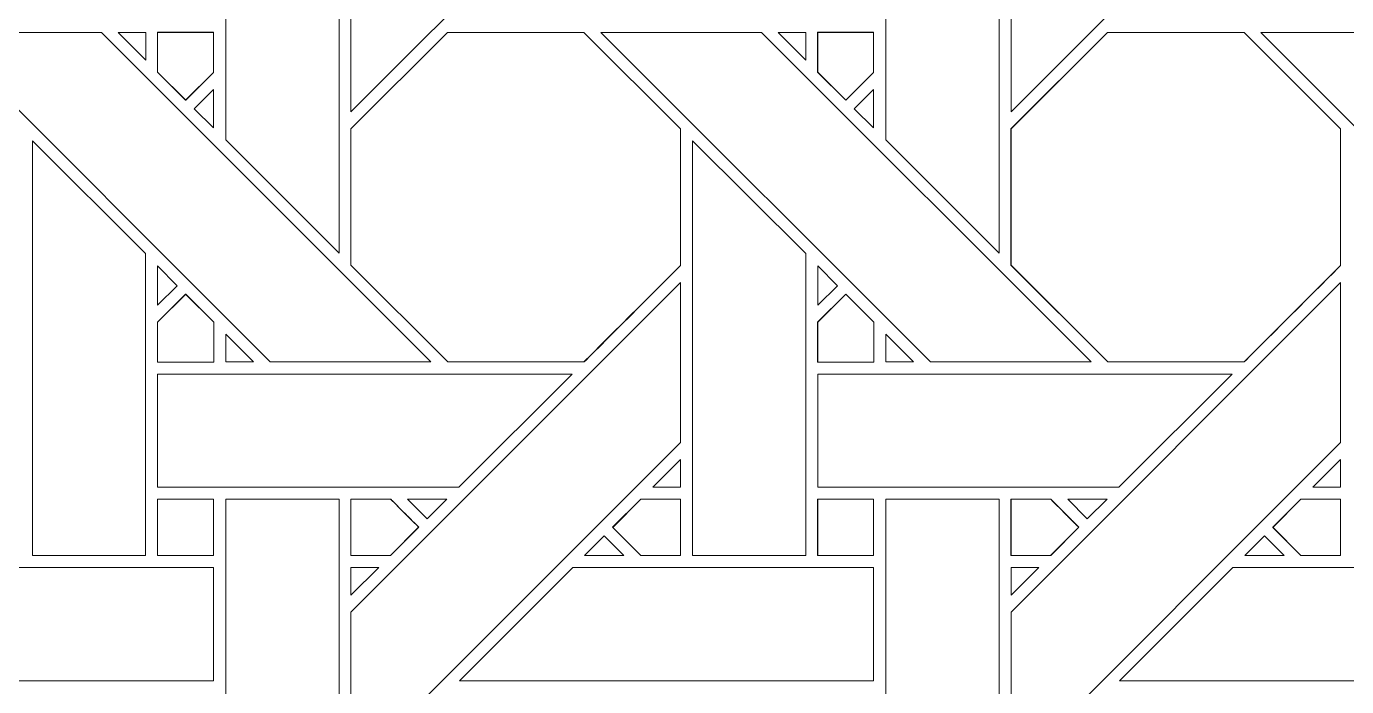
# Model space of a CAD drawing. Header units: inches. Extents: x 3.4 to 21.4, y 0.1 to 18.1.
# Drawn here: x 5.513 to 7.41, y 14.558 to 15.507 of the extents above; entities that cross this region are included whole.
import ezdxf

# ---------------------------------------------------------------- set-up
doc = ezdxf.new("R2010")
doc.units = ezdxf.units.IN
doc.header["$MEASUREMENT"] = 0
doc.layers.add('Design', color=7, linetype='Continuous', lineweight=0)

msp = doc.modelspace()

# ---------------------------------------------------------------- linework, layer by layer
at = {"layer": 'Design'}
for points, knots in [([(3.38285403781467, 18.09476386176223), (3.38285403781467, 18.09476386176223), (3.38285403781467, 0.0947638617621528), (3.38285403781467, 0.0947638617621528), (3.38285403781467, 0.0947638617621528), (21.38285319010416, 0.0947638617621528), (21.38285319010416, 0.0947638617621528), (21.38285319010416, 0.0947638617621528), (21.38285319010416, 18.09476386176223), (21.38285319010416, 18.09476386176223), (21.38285319010416, 18.09476386176223), (3.38285403781467, 18.09476386176223), (3.38285403781467, 18.09476386176223)], [0, 0, 0, 0, 1, 1, 1, 2, 2, 2, 3, 3, 3, 4, 4, 4, 4]), ([(4.240178465013311, 17.23743939418778), (4.240178465013311, 17.23743939418778), (4.240178465013311, 0.9520883293365487), (4.240178465013311, 0.9520883293365487), (4.240178465013311, 0.9520883293365487), (20.52552876290555, 0.9520883293365487), (20.52552876290555, 0.9520883293365487), (20.52552876290555, 0.9520883293365487), (20.52552876290555, 17.23743939418778), (20.52552876290555, 17.23743939418778), (20.52552876290555, 17.23743939418778), (4.240178465013311, 17.23743939418778), (4.240178465013311, 17.23743939418778)], [0, 0, 0, 0, 1, 1, 1, 2, 2, 2, 3, 3, 3, 4, 4, 4, 4]), ([(6.45297071668838, 15.85773044162334), (6.45297071668838, 15.85773044162334), (5.979307386610255, 15.38408067491319), (5.979307386610255, 15.38408067491319), (5.979307386610255, 15.38408067491319), (5.979307386610255, 15.61418490939666), (5.979307386610255, 15.61418490939666), (5.979307386610255, 15.61418490939666), (6.45297071668838, 16.08777872721361), (6.45297071668838, 16.08777872721361), (6.45297071668838, 16.08777872721361), (6.45297071668838, 15.85773044162334), (6.45297071668838, 15.85773044162334)], [0, 0, 0, 0, 1, 1, 1, 2, 2, 2, 3, 3, 3, 4, 4, 4, 4]), ([(7.40169949001736, 15.85773722330737), (7.40169949001736, 15.85773722330737), (6.928029378255208, 15.38408067491319), (6.928029378255208, 15.38408067491319), (6.928029378255208, 15.38408067491319), (6.928029378255208, 15.61418490939666), (6.928029378255208, 15.61418490939666), (6.928029378255208, 15.61418490939666), (7.40169949001736, 16.08777872721361), (7.40169949001736, 16.08777872721361), (7.40169949001736, 16.08777872721361), (7.40169949001736, 15.85773722330737), (7.40169949001736, 15.85773722330737)], [0, 0, 0, 0, 1, 1, 1, 2, 2, 2, 3, 3, 3, 4, 4, 4, 4]), ([(5.799244350857204, 15.34408569335945), (5.799244350857204, 15.34408569335945), (5.799244350857204, 15.77628580729166), (5.799244350857204, 15.77628580729166), (5.799244350857204, 15.77628580729166), (5.962154812282985, 15.77628580729166), (5.962154812282985, 15.77628580729166), (5.962154812282985, 15.77628580729166), (5.962154812282985, 15.18117607964417), (5.962154812282985, 15.18117607964417), (5.962154812282985, 15.18117607964417), (5.799244350857204, 15.34408569335945), (5.799244350857204, 15.34408569335945)], [0, 0, 0, 0, 1, 1, 1, 2, 2, 2, 3, 3, 3, 4, 4, 4, 4]), ([(6.747973124186197, 15.34408569335945), (6.747973124186197, 15.34408569335945), (6.747973124186197, 15.77628580729166), (6.747973124186197, 15.77628580729166), (6.747973124186197, 15.77628580729166), (6.910884433322482, 15.77628580729166), (6.910884433322482, 15.77628580729166), (6.910884433322482, 15.77628580729166), (6.910884433322482, 15.18117607964417), (6.910884433322482, 15.18117607964417), (6.910884433322482, 15.18117607964417), (6.747973124186197, 15.34408569335945), (6.747973124186197, 15.34408569335945)], [0, 0, 0, 0, 1, 1, 1, 2, 2, 2, 3, 3, 3, 4, 4, 4, 4]), ([(6.094314575195324, 15.02477857801653), (6.094314575195324, 15.02477857801653), (5.863278706868489, 15.02477857801653), (5.863278706868489, 15.02477857801653), (5.863278706868489, 15.02477857801653), (5.389723883734808, 15.49842834472652), (5.389723883734808, 15.49842834472652), (5.389723883734808, 15.49842834472652), (5.620671590169282, 15.49842834472652), (5.620671590169282, 15.49842834472652), (5.620671590169282, 15.49842834472652), (6.094314575195324, 15.02477857801653), (6.094314575195324, 15.02477857801653)], [0, 0, 0, 0, 1, 1, 1, 2, 2, 2, 3, 3, 3, 4, 4, 4, 4]), ([(5.644786410861544, 15.49841478135847), (5.644786410861544, 15.49841478135847), (5.684229532877616, 15.49841478135847), (5.684229532877616, 15.49841478135847), (5.684229532877616, 15.49841478135847), (5.684229532877616, 15.45859103732639), (5.684229532877616, 15.45859103732639), (5.684229532877616, 15.45859103732639), (5.644786410861544, 15.49841478135847), (5.644786410861544, 15.49841478135847)], [0, 0, 0, 0, 1, 1, 1, 2, 2, 2, 3, 3, 3, 3]), ([(5.781566196017794, 15.49853515625), (5.781566196017794, 15.49853515625), (5.781566196017794, 15.44093831380208), (5.781566196017794, 15.44093831380208), (5.781566196017794, 15.44093831380208), (5.741633097330741, 15.40099080403653), (5.741633097330741, 15.40099080403653), (5.741633097330741, 15.40099080403653), (5.70130581325956, 15.44132656521263), (5.70130581325956, 15.44132656521263), (5.70130581325956, 15.44132656521263), (5.70130581325956, 15.49853515625), (5.70130581325956, 15.49853515625), (5.70130581325956, 15.49853515625), (5.781566196017794, 15.49853515625), (5.781566196017794, 15.49853515625)], [0, 0, 0, 0, 1, 1, 1, 2, 2, 2, 3, 3, 3, 4, 4, 4, 5, 5, 5, 5]), ([(5.741771274142794, 15.40087890625), (5.741771274142794, 15.40087890625), (5.701436360677083, 15.44121975368931), (5.701436360677083, 15.44121975368931), (5.701436360677083, 15.44121975368931), (5.701436360677083, 15.49842834472652), (5.701436360677083, 15.49842834472652), (5.701436360677083, 15.49842834472652), (5.781697591145833, 15.49842834472652), (5.781697591145833, 15.49842834472652), (5.781697591145833, 15.49842834472652), (5.781697591145833, 15.4408264160157), (5.781697591145833, 15.4408264160157), (5.781697591145833, 15.4408264160157), (5.741771274142794, 15.40087890625), (5.741771274142794, 15.40087890625)], [0, 0, 0, 0, 1, 1, 1, 2, 2, 2, 3, 3, 3, 4, 4, 4, 5, 5, 5, 5]), ([(6.117891947428384, 15.49852159288194), (6.117891947428384, 15.49852159288194), (6.314099629720051, 15.49852159288194), (6.314099629720051, 15.49852159288194), (6.314099629720051, 15.49852159288194), (6.452847798665364, 15.35979885525181), (6.452847798665364, 15.35979885525181), (6.452847798665364, 15.35979885525181), (6.452847798665364, 15.16358439127612), (6.452847798665364, 15.16358439127612), (6.435049268934461, 15.14565022786458), (6.323125203450532, 15.03391011555986), (6.314140319824218, 15.02489895290806), (6.314140319824218, 15.02489895290806), (6.118429395887586, 15.02489895290806), (6.118429395887586, 15.02489895290806), (6.118429395887586, 15.02489895290806), (5.979184468587239, 15.1641370985243), (5.979184468587239, 15.1641370985243), (5.979184468587239, 15.1641370985243), (5.979184468587239, 15.35979885525181), (5.979184468587239, 15.35979885525181), (5.979184468587239, 15.35979885525181), (6.117891947428384, 15.49852159288194), (6.117891947428384, 15.49852159288194)], [0, 0, 0, 0, 1, 1, 1, 2, 2, 2, 3, 3, 3, 4, 4, 4, 5, 5, 5, 6, 6, 6, 7, 7, 7, 8, 8, 8, 8]), ([(6.452963935004352, 15.35968695746527), (6.452963935004352, 15.35968695746527), (6.452963935004352, 15.16347927517361), (6.452963935004352, 15.16347927517361), (6.435212877061644, 15.14559258355042), (6.323295593261718, 15.0338439941407), (6.314263237847221, 15.02478535970056), (6.314263237847221, 15.02478535970056), (6.118545532226574, 15.02478535970056), (6.118545532226574, 15.02478535970056), (6.118545532226574, 15.02478535970056), (5.979307386610255, 15.16403028700083), (5.979307386610255, 15.16403028700083), (5.979307386610255, 15.16403028700083), (5.979307386610255, 15.3596937391493), (5.979307386610255, 15.3596937391493), (5.979307386610255, 15.3596937391493), (6.118001302083333, 15.49840799967444), (6.118001302083333, 15.49840799967444), (6.118001302083333, 15.49840799967444), (6.314215766059027, 15.49840799967444), (6.314215766059027, 15.49840799967444), (6.314215766059027, 15.49840799967444), (6.452963935004352, 15.35968695746527), (6.452963935004352, 15.35968695746527)], [0, 0, 0, 0, 1, 1, 1, 2, 2, 2, 3, 3, 3, 4, 4, 4, 5, 5, 5, 6, 6, 6, 7, 7, 7, 8, 8, 8, 8]), ([(7.043044196234808, 15.02477857801653), (7.043044196234808, 15.02477857801653), (6.812007480197482, 15.02477857801653), (6.812007480197482, 15.02477857801653), (6.812007480197482, 15.02477857801653), (6.338453504774305, 15.49842834472652), (6.338453504774305, 15.49842834472652), (6.338453504774305, 15.49842834472652), (6.569400363498263, 15.49842834472652), (6.569400363498263, 15.49842834472652), (6.569400363498263, 15.49842834472652), (7.043044196234808, 15.02477857801653), (7.043044196234808, 15.02477857801653)], [0, 0, 0, 0, 1, 1, 1, 2, 2, 2, 3, 3, 3, 4, 4, 4, 4]), ([(6.593516031901041, 15.49841478135847), (6.593516031901041, 15.49841478135847), (6.6329591539171, 15.49841478135847), (6.6329591539171, 15.49841478135847), (6.6329591539171, 15.49841478135847), (6.6329591539171, 15.45859103732639), (6.6329591539171, 15.45859103732639), (6.6329591539171, 15.45859103732639), (6.593516031901041, 15.49841478135847), (6.593516031901041, 15.49841478135847)], [0, 0, 0, 0, 1, 1, 1, 2, 2, 2, 3, 3, 3, 3]), ([(6.73031022813585, 15.49853515625), (6.73031022813585, 15.49853515625), (6.73031022813585, 15.44093831380208), (6.73031022813585, 15.44093831380208), (6.73031022813585, 15.44093831380208), (6.690377129448797, 15.40099080403653), (6.690377129448797, 15.40099080403653), (6.690377129448797, 15.40099080403653), (6.6500489976671, 15.44132656521263), (6.6500489976671, 15.44132656521263), (6.6500489976671, 15.44132656521263), (6.6500489976671, 15.49853515625), (6.6500489976671, 15.49853515625), (6.6500489976671, 15.49853515625), (6.73031022813585, 15.49853515625), (6.73031022813585, 15.49853515625)], [0, 0, 0, 0, 1, 1, 1, 2, 2, 2, 3, 3, 3, 4, 4, 4, 5, 5, 5, 5]), ([(6.690500047471787, 15.40088568793402), (6.690500047471787, 15.40088568793402), (6.650165134006088, 15.44121975368931), (6.650165134006088, 15.44121975368931), (6.650165134006088, 15.44121975368931), (6.650165134006088, 15.49842834472652), (6.650165134006088, 15.49842834472652), (6.650165134006088, 15.49842834472652), (6.730426364474838, 15.49842834472652), (6.730426364474838, 15.49842834472652), (6.730426364474838, 15.49842834472652), (6.730426364474838, 15.4408264160157), (6.730426364474838, 15.4408264160157), (6.730426364474838, 15.4408264160157), (6.690500047471787, 15.40088568793402), (6.690500047471787, 15.40088568793402)], [0, 0, 0, 0, 1, 1, 1, 2, 2, 2, 3, 3, 3, 4, 4, 4, 5, 5, 5, 5]), ([(7.066635131835949, 15.49852159288194), (7.066635131835949, 15.49852159288194), (7.262842814127603, 15.49852159288194), (7.262842814127603, 15.49852159288194), (7.262842814127603, 15.49852159288194), (7.401590983072916, 15.35979885525181), (7.401590983072916, 15.35979885525181), (7.401590983072916, 15.35979885525181), (7.401590983072916, 15.16358439127612), (7.401590983072916, 15.16358439127612), (7.383792453342013, 15.14565022786458), (7.271867540147568, 15.03391011555986), (7.26288350423177, 15.02489895290806), (7.26288350423177, 15.02489895290806), (7.067172580295138, 15.02489895290806), (7.067172580295138, 15.02489895290806), (7.067172580295138, 15.02489895290806), (6.927927652994791, 15.1641370985243), (6.927927652994791, 15.1641370985243), (6.927927652994791, 15.1641370985243), (6.927927652994791, 15.35979885525181), (6.927927652994791, 15.35979885525181), (6.927927652994791, 15.35979885525181), (7.066635131835949, 15.49852159288194), (7.066635131835949, 15.49852159288194)], [0, 0, 0, 0, 1, 1, 1, 2, 2, 2, 3, 3, 3, 4, 4, 4, 5, 5, 5, 6, 6, 6, 7, 7, 7, 8, 8, 8, 8]), ([(7.401692708333333, 15.3596937391493), (7.401692708333333, 15.3596937391493), (7.401692708333333, 15.16347927517361), (7.401692708333333, 15.16347927517361), (7.383574591742621, 15.1452246771918), (7.271725124782985, 15.03354560004348), (7.262985229492187, 15.02478535970056), (7.262985229492187, 15.02478535970056), (7.067274305555555, 15.02478535970056), (7.067274305555555, 15.02478535970056), (7.067274305555555, 15.02478535970056), (6.928029378255208, 15.16403028700083), (6.928029378255208, 15.16403028700083), (6.928029378255208, 15.16403028700083), (6.928029378255208, 15.35968695746527), (6.928029378255208, 15.35968695746527), (6.928029378255208, 15.35968695746527), (7.066730075412338, 15.49840799967444), (7.066730075412338, 15.49840799967444), (7.066730075412338, 15.49840799967444), (7.26294453938802, 15.49840799967444), (7.26294453938802, 15.49840799967444), (7.26294453938802, 15.49840799967444), (7.401692708333333, 15.3596937391493), (7.401692708333333, 15.3596937391493)], [0, 0, 0, 0, 1, 1, 1, 2, 2, 2, 3, 3, 3, 4, 4, 4, 5, 5, 5, 6, 6, 6, 7, 7, 7, 8, 8, 8, 8]), ([(7.991766187879774, 15.02477857801653), (7.991766187879774, 15.02477857801653), (7.760737101236978, 15.02477857801653), (7.760737101236978, 15.02477857801653), (7.760737101236978, 15.02477857801653), (7.287182278103298, 15.49842834472652), (7.287182278103298, 15.49842834472652), (7.287182278103298, 15.49842834472652), (7.518116421169704, 15.49842834472652), (7.518116421169704, 15.49842834472652), (7.518116421169704, 15.49842834472652), (7.991766187879774, 15.02477857801653), (7.991766187879774, 15.02477857801653)], [0, 0, 0, 0, 1, 1, 1, 2, 2, 2, 3, 3, 3, 4, 4, 4, 4]), ([(5.781697591145833, 15.41658189561639), (5.781697591145833, 15.41658189561639), (5.781697591145833, 15.36142306857638), (5.781697591145833, 15.36142306857638), (5.781697591145833, 15.36142306857638), (5.753927442762586, 15.38880411783862), (5.753927442762586, 15.38880411783862), (5.753927442762586, 15.38880411783862), (5.781697591145833, 15.41658189561639), (5.781697591145833, 15.41658189561639)], [0, 0, 0, 0, 1, 1, 1, 2, 2, 2, 3, 3, 3, 3]), ([(6.730426364474838, 15.41658189561639), (6.730426364474838, 15.41658189561639), (6.730426364474838, 15.36142306857638), (6.730426364474838, 15.36142306857638), (6.730426364474838, 15.36142306857638), (6.702656216091579, 15.38880411783862), (6.702656216091579, 15.38880411783862), (6.702656216091579, 15.38880411783862), (6.730426364474838, 15.41658189561639), (6.730426364474838, 15.41658189561639)], [0, 0, 0, 0, 1, 1, 1, 2, 2, 2, 3, 3, 3, 3]), ([(5.684144761827269, 15.18046739366319), (5.684144761827269, 15.18046739366319), (5.684144761827269, 14.7467787000868), (5.684144761827269, 14.7467787000868), (5.684144761827269, 14.7467787000868), (5.521380106608072, 14.7467787000868), (5.521380106608072, 14.7467787000868), (5.521380106608072, 14.7467787000868), (5.521380106608072, 15.3426038953993), (5.521380106608072, 15.3426038953993), (5.521380106608072, 15.3426038953993), (5.684144761827269, 15.18046739366319), (5.684144761827269, 15.18046739366319)], [0, 0, 0, 0, 1, 1, 1, 2, 2, 2, 3, 3, 3, 4, 4, 4, 4]), ([(6.470108879937065, 14.7467787000868), (6.470108879937065, 14.7467787000868), (6.470108879937065, 15.3426038953993), (6.470108879937065, 15.3426038953993), (6.470108879937065, 15.3426038953993), (6.63287353515625, 15.18046061197916), (6.63287353515625, 15.18046061197916), (6.63287353515625, 15.18046061197916), (6.63287353515625, 14.7467787000868), (6.63287353515625, 14.7467787000868), (6.63287353515625, 14.7467787000868), (6.470108879937065, 14.7467787000868), (6.470108879937065, 14.7467787000868)], [0, 0, 0, 0, 1, 1, 1, 2, 2, 2, 3, 3, 3, 4, 4, 4, 4]), ([(5.701456705729166, 15.10621643066402), (5.701456705729166, 15.10621643066402), (5.701456705729166, 15.16296725802959), (5.701456705729166, 15.16296725802959), (5.701456705729166, 15.16296725802959), (5.729642232259114, 15.13439602322056), (5.729642232259114, 15.13439602322056), (5.729642232259114, 15.13439602322056), (5.701456705729166, 15.10621643066402), (5.701456705729166, 15.10621643066402)], [0, 0, 0, 0, 1, 1, 1, 2, 2, 2, 3, 3, 3, 3]), ([(6.650185479058172, 15.10621643066402), (6.650185479058172, 15.10621643066402), (6.650185479058172, 15.16296725802959), (6.650185479058172, 15.16296725802959), (6.650185479058172, 15.16296725802959), (6.678364223904079, 15.13439602322056), (6.678364223904079, 15.13439602322056), (6.678364223904079, 15.13439602322056), (6.650185479058172, 15.10621643066402), (6.650185479058172, 15.10621643066402)], [0, 0, 0, 0, 1, 1, 1, 2, 2, 2, 3, 3, 3, 3]), ([(6.45297071668838, 14.90900844997833), (6.45297071668838, 14.90900844997833), (5.979307386610255, 14.43535868326819), (5.979307386610255, 14.43535868326819), (5.979307386610255, 14.43535868326819), (5.979307386610255, 14.66545613606778), (5.979307386610255, 14.66545613606778), (5.979307386610255, 14.66545613606778), (6.45297071668838, 15.13904486762152), (6.45297071668838, 15.13904486762152), (6.45297071668838, 15.13904486762152), (6.45297071668838, 14.90900844997833), (6.45297071668838, 14.90900844997833)], [0, 0, 0, 0, 1, 1, 1, 2, 2, 2, 3, 3, 3, 4, 4, 4, 4]), ([(7.40169949001736, 14.90900844997833), (7.40169949001736, 14.90900844997833), (6.928029378255208, 14.43535868326819), (6.928029378255208, 14.43535868326819), (6.928029378255208, 14.43535868326819), (6.928029378255208, 14.66544935438375), (6.928029378255208, 14.66544935438375), (6.928029378255208, 14.66544935438375), (7.40169949001736, 15.13904486762152), (7.40169949001736, 15.13904486762152), (7.40169949001736, 15.13904486762152), (7.40169949001736, 14.90900844997833), (7.40169949001736, 14.90900844997833)], [0, 0, 0, 0, 1, 1, 1, 2, 2, 2, 3, 3, 3, 4, 4, 4, 4]), ([(5.781974792480468, 15.08194986979166), (5.781974792480468, 15.08194986979166), (5.781974792480468, 15.02465311686194), (5.781974792480468, 15.02465311686194), (5.781974792480468, 15.02465311686194), (5.701319376627616, 15.02465311686194), (5.701319376627616, 15.02465311686194), (5.701319376627616, 15.02465311686194), (5.701319376627616, 15.08194308810764), (5.701319376627616, 15.08194308810764), (5.701319376627616, 15.08194308810764), (5.741646660698797, 15.12227037217889), (5.741646660698797, 15.12227037217889), (5.741646660698797, 15.12227037217889), (5.781974792480468, 15.08194986979166), (5.781974792480468, 15.08194986979166)], [0, 0, 0, 0, 1, 1, 1, 2, 2, 2, 3, 3, 3, 4, 4, 4, 5, 5, 5, 5]), ([(5.74178483751085, 15.12216525607638), (5.74178483751085, 15.12216525607638), (5.782112121582031, 15.08183627658416), (5.782112121582031, 15.08183627658416), (5.782112121582031, 15.08183627658416), (5.782112121582031, 15.02454630533861), (5.782112121582031, 15.02454630533861), (5.782112121582031, 15.02454630533861), (5.701456705729166, 15.02454630533861), (5.701456705729166, 15.02454630533861), (5.701456705729166, 15.02454630533861), (5.701456705729166, 15.08182949490013), (5.701456705729166, 15.08182949490013), (5.701456705729166, 15.08182949490013), (5.74178483751085, 15.12216525607638), (5.74178483751085, 15.12216525607638)], [0, 0, 0, 0, 1, 1, 1, 2, 2, 2, 3, 3, 3, 4, 4, 4, 5, 5, 5, 5]), ([(6.650062561035156, 15.02465311686194), (6.650062561035156, 15.02465311686194), (6.650062561035156, 15.08194308810764), (6.650062561035156, 15.08194308810764), (6.650062561035156, 15.08194308810764), (6.690390692816852, 15.12227037217889), (6.690390692816852, 15.12227037217889), (6.690390692816852, 15.12227037217889), (6.730718824598524, 15.08194986979166), (6.730718824598524, 15.08194986979166), (6.730718824598524, 15.08194986979166), (6.730718824598524, 15.02465311686194), (6.730718824598524, 15.02465311686194), (6.730718824598524, 15.02465311686194), (6.650062561035156, 15.02465311686194), (6.650062561035156, 15.02465311686194)], [0, 0, 0, 0, 1, 1, 1, 2, 2, 2, 3, 3, 3, 4, 4, 4, 5, 5, 5, 5]), ([(6.690506829155815, 15.12216525607638), (6.690506829155815, 15.12216525607638), (6.730841742621527, 15.08183627658416), (6.730841742621527, 15.08183627658416), (6.730841742621527, 15.08183627658416), (6.730841742621527, 15.02454630533861), (6.730841742621527, 15.02454630533861), (6.730841742621527, 15.02454630533861), (6.650185479058172, 15.02454630533861), (6.650185479058172, 15.02454630533861), (6.650185479058172, 15.02454630533861), (6.650185479058172, 15.08182949490013), (6.650185479058172, 15.08182949490013), (6.650185479058172, 15.08182949490013), (6.690506829155815, 15.12216525607638), (6.690506829155815, 15.12216525607638)], [0, 0, 0, 0, 1, 1, 1, 2, 2, 2, 3, 3, 3, 4, 4, 4, 5, 5, 5, 5]), ([(5.799359639485676, 15.0247717963325), (5.799359639485676, 15.0247717963325), (5.799359639485676, 15.06456163194444), (5.799359639485676, 15.06456163194444), (5.799359639485676, 15.06456163194444), (5.83907487657335, 15.0247717963325), (5.83907487657335, 15.0247717963325), (5.83907487657335, 15.0247717963325), (5.799359639485676, 15.0247717963325), (5.799359639485676, 15.0247717963325)], [0, 0, 0, 0, 1, 1, 1, 2, 2, 2, 3, 3, 3, 3]), ([(6.748089260525185, 15.0247717963325), (6.748089260525185, 15.0247717963325), (6.748089260525185, 15.06456163194444), (6.748089260525185, 15.06456163194444), (6.748089260525185, 15.06456163194444), (6.787804497612846, 15.0247717963325), (6.787804497612846, 15.0247717963325), (6.787804497612846, 15.0247717963325), (6.748089260525185, 15.0247717963325), (6.748089260525185, 15.0247717963325)], [0, 0, 0, 0, 1, 1, 1, 2, 2, 2, 3, 3, 3, 3]), ([(5.701456705729166, 14.8448316786025), (5.701456705729166, 14.8448316786025), (5.701456705729166, 15.00751749674487), (5.701456705729166, 15.00751749674487), (5.701456705729166, 15.00751749674487), (6.297158983018662, 15.00751749674487), (6.297158983018662, 15.00751749674487), (6.297158983018662, 15.00751749674487), (6.134424845377616, 14.8448316786025), (6.134424845377616, 14.8448316786025), (6.134424845377616, 14.8448316786025), (5.701456705729166, 14.8448316786025), (5.701456705729166, 14.8448316786025)], [0, 0, 0, 0, 1, 1, 1, 2, 2, 2, 3, 3, 3, 4, 4, 4, 4]), ([(7.245880974663627, 15.00751749674487), (7.245880974663627, 15.00751749674487), (7.083146837022568, 14.8448316786025), (7.083146837022568, 14.8448316786025), (7.083146837022568, 14.8448316786025), (6.650185479058172, 14.8448316786025), (6.650185479058172, 14.8448316786025), (6.650185479058172, 14.8448316786025), (6.650185479058172, 15.00751749674487), (6.650185479058172, 15.00751749674487), (6.650185479058172, 15.00751749674487), (7.245880974663627, 15.00751749674487), (7.245880974663627, 15.00751749674487)], [0, 0, 0, 0, 1, 1, 1, 2, 2, 2, 3, 3, 3, 4, 4, 4, 4]), ([(6.452977498372407, 14.84485202365459), (6.452977498372407, 14.84485202365459), (6.4132080078125, 14.84485202365459), (6.4132080078125, 14.84485202365459), (6.4132080078125, 14.84485202365459), (6.452977498372407, 14.88461473253042), (6.452977498372407, 14.88461473253042), (6.452977498372407, 14.88461473253042), (6.452977498372407, 14.84485202365459), (6.452977498372407, 14.84485202365459)], [0, 0, 0, 0, 1, 1, 1, 2, 2, 2, 3, 3, 3, 3]), ([(7.401706271701388, 14.84485202365459), (7.401706271701388, 14.84485202365459), (7.361936781141492, 14.84485202365459), (7.361936781141492, 14.84485202365459), (7.361936781141492, 14.84485202365459), (7.401706271701388, 14.88461473253042), (7.401706271701388, 14.88461473253042), (7.401706271701388, 14.88461473253042), (7.401706271701388, 14.84485202365459), (7.401706271701388, 14.84485202365459)], [0, 0, 0, 0, 1, 1, 1, 2, 2, 2, 3, 3, 3, 3]), ([(5.781566196017794, 14.82765706380208), (5.781566196017794, 14.82765706380208), (5.781566196017794, 14.74687025282125), (5.781566196017794, 14.74687025282125), (5.781566196017794, 14.74687025282125), (5.701319376627616, 14.74687025282125), (5.701319376627616, 14.74687025282125), (5.701319376627616, 14.74687025282125), (5.701319376627616, 14.82765706380208), (5.701319376627616, 14.82765706380208), (5.701319376627616, 14.82765706380208), (5.781566196017794, 14.82765706380208), (5.781566196017794, 14.82765706380208)], [0, 0, 0, 0, 1, 1, 1, 2, 2, 2, 3, 3, 3, 4, 4, 4, 4]), ([(5.781697591145833, 14.82756212022569), (5.781697591145833, 14.82756212022569), (5.781697591145833, 14.7467787000868), (5.781697591145833, 14.7467787000868), (5.781697591145833, 14.7467787000868), (5.701456705729166, 14.7467787000868), (5.701456705729166, 14.7467787000868), (5.701456705729166, 14.7467787000868), (5.701456705729166, 14.82756212022569), (5.701456705729166, 14.82756212022569), (5.701456705729166, 14.82756212022569), (5.781697591145833, 14.82756212022569), (5.781697591145833, 14.82756212022569)], [0, 0, 0, 0, 1, 1, 1, 2, 2, 2, 3, 3, 3, 4, 4, 4, 4]), ([(5.962154812282985, 14.82756212022569), (5.962154812282985, 14.82756212022569), (5.962154812282985, 14.23244561089417), (5.962154812282985, 14.23244561089417), (5.962154812282985, 14.23244561089417), (5.799244350857204, 14.39536539713541), (5.799244350857204, 14.39536539713541), (5.799244350857204, 14.39536539713541), (5.799244350857204, 14.82756212022569), (5.799244350857204, 14.82756212022569), (5.799244350857204, 14.82756212022569), (5.962154812282985, 14.82756212022569), (5.962154812282985, 14.82756212022569)], [0, 0, 0, 0, 1, 1, 1, 2, 2, 2, 3, 3, 3, 4, 4, 4, 4]), ([(6.036248948838975, 14.82765706380208), (6.041387769911024, 14.82254367404514), (6.072159661187066, 14.791731092665), (6.076583862304699, 14.78730773925777), (6.076583862304699, 14.78730773925777), (6.036160786946614, 14.74688381618931), (6.036160786946614, 14.74688381618931), (6.036160786946614, 14.74688381618931), (5.979184468587239, 14.74688381618931), (5.979184468587239, 14.74688381618931), (5.979184468587239, 14.74688381618931), (5.979184468587239, 14.82765706380208), (5.979184468587239, 14.82765706380208), (5.979184468587239, 14.82765706380208), (6.036248948838975, 14.82765706380208), (6.036248948838975, 14.82765706380208)], [0, 0, 0, 0, 1, 1, 1, 2, 2, 2, 3, 3, 3, 4, 4, 4, 5, 5, 5, 5]), ([(6.061038547092013, 14.80289035373264), (6.061038547092013, 14.80289035373264), (6.076713562011718, 14.7872144911025), (6.076713562011718, 14.7872144911025), (6.076713562011718, 14.7872144911025), (6.036276923285602, 14.74678548177083), (6.036276923285602, 14.74678548177083), (6.036276923285602, 14.74678548177083), (5.979307386610255, 14.74678548177083), (5.979307386610255, 14.74678548177083), (5.979307386610255, 14.74678548177083), (5.979307386610255, 14.82756212022569), (5.979307386610255, 14.82756212022569), (5.979307386610255, 14.82756212022569), (6.036365085177963, 14.82756212022569), (6.036365085177963, 14.82756212022569), (6.041748894585503, 14.82219950358069), (6.051700168185763, 14.81224229600694), (6.061038547092013, 14.80289035373264)], [0, 0, 0, 0, 1, 1, 1, 2, 2, 2, 3, 3, 3, 4, 4, 4, 5, 5, 5, 6, 6, 6, 6]), ([(6.060724894205741, 14.82756212022569), (6.060724894205741, 14.82756212022569), (6.117197672526041, 14.82756212022569), (6.117197672526041, 14.82756212022569), (6.117197672526041, 14.82756212022569), (6.088910420735676, 14.79937744140625), (6.088910420735676, 14.79937744140625), (6.088910420735676, 14.79937744140625), (6.060724894205741, 14.82756212022569), (6.060724894205741, 14.82756212022569)], [0, 0, 0, 0, 1, 1, 1, 2, 2, 2, 3, 3, 3, 3]), ([(6.452861362033419, 14.82767740885416), (6.452861362033419, 14.82767740885416), (6.452861362033419, 14.74687025282125), (6.452861362033419, 14.74687025282125), (6.452861362033419, 14.74687025282125), (6.395749409993489, 14.74687025282125), (6.395749409993489, 14.74687025282125), (6.395749409993489, 14.74687025282125), (6.355387369791666, 14.78725348578555), (6.355387369791666, 14.78725348578555), (6.355387369791666, 14.78725348578555), (6.395817226833766, 14.82767740885416), (6.395817226833766, 14.82767740885416), (6.395817226833766, 14.82767740885416), (6.452861362033419, 14.82767740885416), (6.452861362033419, 14.82767740885416)], [0, 0, 0, 0, 1, 1, 1, 2, 2, 2, 3, 3, 3, 4, 4, 4, 5, 5, 5, 5]), ([(6.355510287814669, 14.78716023763028), (6.355510287814669, 14.78716023763028), (6.395940144856782, 14.82758246527778), (6.395940144856782, 14.82758246527778), (6.395940144856782, 14.82758246527778), (6.452977498372407, 14.82758246527778), (6.452977498372407, 14.82758246527778), (6.452977498372407, 14.82758246527778), (6.452977498372407, 14.7467787000868), (6.452977498372407, 14.7467787000868), (6.452977498372407, 14.7467787000868), (6.395864698621961, 14.7467787000868), (6.395864698621961, 14.7467787000868), (6.395864698621961, 14.7467787000868), (6.355510287814669, 14.78716023763028), (6.355510287814669, 14.78716023763028)], [0, 0, 0, 0, 1, 1, 1, 2, 2, 2, 3, 3, 3, 4, 4, 4, 5, 5, 5, 5]), ([(6.73031022813585, 14.74687025282125), (6.73031022813585, 14.74687025282125), (6.650062561035156, 14.74687025282125), (6.650062561035156, 14.74687025282125), (6.650062561035156, 14.74687025282125), (6.650062561035156, 14.82765706380208), (6.650062561035156, 14.82765706380208), (6.650062561035156, 14.82765706380208), (6.73031022813585, 14.82765706380208), (6.73031022813585, 14.82765706380208), (6.73031022813585, 14.82765706380208), (6.73031022813585, 14.74687025282125), (6.73031022813585, 14.74687025282125)], [0, 0, 0, 0, 1, 1, 1, 2, 2, 2, 3, 3, 3, 4, 4, 4, 4]), ([(6.730426364474838, 14.82756212022569), (6.730426364474838, 14.82756212022569), (6.730426364474838, 14.7467787000868), (6.730426364474838, 14.7467787000868), (6.730426364474838, 14.7467787000868), (6.650185479058172, 14.7467787000868), (6.650185479058172, 14.7467787000868), (6.650185479058172, 14.7467787000868), (6.650185479058172, 14.82756212022569), (6.650185479058172, 14.82756212022569), (6.650185479058172, 14.82756212022569), (6.730426364474838, 14.82756212022569), (6.730426364474838, 14.82756212022569)], [0, 0, 0, 0, 1, 1, 1, 2, 2, 2, 3, 3, 3, 4, 4, 4, 4]), ([(6.747973124186197, 14.39536539713541), (6.747973124186197, 14.39536539713541), (6.747973124186197, 14.82756212022569), (6.747973124186197, 14.82756212022569), (6.747973124186197, 14.82756212022569), (6.910884433322482, 14.82756212022569), (6.910884433322482, 14.82756212022569), (6.910884433322482, 14.82756212022569), (6.910884433322482, 14.23244561089417), (6.910884433322482, 14.23244561089417), (6.910884433322482, 14.23244561089417), (6.747973124186197, 14.39536539713541), (6.747973124186197, 14.39536539713541)], [0, 0, 0, 0, 1, 1, 1, 2, 2, 2, 3, 3, 3, 4, 4, 4, 4]), ([(6.984992133246527, 14.82765706380208), (6.990130954318588, 14.82254367404514), (7.02090284559463, 14.791731092665), (7.025327046712239, 14.78730773925777), (7.025327046712239, 14.78730773925777), (6.984903971354166, 14.74688381618931), (6.984903971354166, 14.74688381618931), (6.984903971354166, 14.74688381618931), (6.927927652994791, 14.74688381618931), (6.927927652994791, 14.74688381618931), (6.927927652994791, 14.74688381618931), (6.927927652994791, 14.82765706380208), (6.927927652994791, 14.82765706380208), (6.927927652994791, 14.82765706380208), (6.984992133246527, 14.82765706380208), (6.984992133246527, 14.82765706380208)], [0, 0, 0, 0, 1, 1, 1, 2, 2, 2, 3, 3, 3, 4, 4, 4, 5, 5, 5, 5]), ([(7.025435553656683, 14.78720770941848), (7.025435553656683, 14.78720770941848), (6.985005696614583, 14.74678548177083), (6.985005696614583, 14.74678548177083), (6.985005696614583, 14.74678548177083), (6.928029378255208, 14.74678548177083), (6.928029378255208, 14.74678548177083), (6.928029378255208, 14.74678548177083), (6.928029378255208, 14.82756212022569), (6.928029378255208, 14.82756212022569), (6.928029378255208, 14.82756212022569), (6.985100640190971, 14.82756212022569), (6.985100640190971, 14.82756212022569), (6.990355597601996, 14.82233683268237), (7.021147833930121, 14.79149034288194), (7.025435553656683, 14.78720770941848)], [0, 0, 0, 0, 1, 1, 1, 2, 2, 2, 3, 3, 3, 4, 4, 4, 5, 5, 5, 5]), ([(7.009454515245225, 14.82756212022569), (7.009454515245225, 14.82756212022569), (7.065919664171019, 14.82756212022569), (7.065919664171019, 14.82756212022569), (7.065919664171019, 14.82756212022569), (7.037639194064669, 14.79937744140625), (7.037639194064669, 14.79937744140625), (7.037639194064669, 14.79937744140625), (7.009454515245225, 14.82756212022569), (7.009454515245225, 14.82756212022569)], [0, 0, 0, 0, 1, 1, 1, 2, 2, 2, 3, 3, 3, 3]), ([(7.34454345703125, 14.74682447645403), (7.34454345703125, 14.74682447645403), (7.304130554199218, 14.78725348578555), (7.304130554199218, 14.78725348578555), (7.304130554199218, 14.78725348578555), (7.344614664713541, 14.82758246527778), (7.344614664713541, 14.82758246527778), (7.344614664713541, 14.82758246527778), (7.401629977756075, 14.82758246527778), (7.401629977756075, 14.82758246527778), (7.401629977756075, 14.82758246527778), (7.401629977756075, 14.74682447645403), (7.401629977756075, 14.74682447645403), (7.401629977756075, 14.74682447645403), (7.34454345703125, 14.74682447645403), (7.34454345703125, 14.74682447645403)], [0, 0, 0, 0, 1, 1, 1, 2, 2, 2, 3, 3, 3, 4, 4, 4, 5, 5, 5, 5]), ([(7.304239061143662, 14.78715345594625), (7.304239061143662, 14.78715345594625), (7.344614664713541, 14.82758246527778), (7.344614664713541, 14.82758246527778), (7.344614664713541, 14.82758246527778), (7.401629977756075, 14.82758246527778), (7.401629977756075, 14.82758246527778), (7.401629977756075, 14.82758246527778), (7.401629977756075, 14.74682447645403), (7.401629977756075, 14.74682447645403), (7.401629977756075, 14.74682447645403), (7.34454345703125, 14.74682447645403), (7.34454345703125, 14.74682447645403), (7.34454345703125, 14.74682447645403), (7.304239061143662, 14.78715345594625), (7.304239061143662, 14.78715345594625)], [0, 0, 0, 0, 1, 1, 1, 2, 2, 2, 3, 3, 3, 4, 4, 4, 5, 5, 5, 5]), ([(6.371641370985255, 14.7467787000868), (6.371641370985255, 14.7467787000868), (6.315134684244791, 14.7467787000868), (6.315134684244791, 14.7467787000868), (6.315134684244791, 14.7467787000868), (6.343394809299044, 14.77503797743055), (6.343394809299044, 14.77503797743055), (6.343394809299044, 14.77503797743055), (6.371641370985255, 14.7467787000868), (6.371641370985255, 14.7467787000868)], [0, 0, 0, 0, 1, 1, 1, 2, 2, 2, 3, 3, 3, 3]), ([(7.320363362630208, 14.7467787000868), (7.320363362630208, 14.7467787000868), (7.263863457573783, 14.7467787000868), (7.263863457573783, 14.7467787000868), (7.263863457573783, 14.7467787000868), (7.292123582628037, 14.77503797743055), (7.292123582628037, 14.77503797743055), (7.292123582628037, 14.77503797743055), (7.320363362630208, 14.7467787000868), (7.320363362630208, 14.7467787000868)], [0, 0, 0, 0, 1, 1, 1, 2, 2, 2, 3, 3, 3, 3]), ([(5.349266899956597, 14.72963968912764), (5.349266899956597, 14.72963968912764), (5.781697591145833, 14.72963968912764), (5.781697591145833, 14.72963968912764), (5.781697591145833, 14.72963968912764), (5.781697591145833, 14.56682332356778), (5.781697591145833, 14.56682332356778), (5.781697591145833, 14.56682332356778), (5.186424255371093, 14.56682332356778), (5.186424255371093, 14.56682332356778), (5.186424255371093, 14.56682332356778), (5.349266899956597, 14.72963968912764), (5.349266899956597, 14.72963968912764)], [0, 0, 0, 0, 1, 1, 1, 2, 2, 2, 3, 3, 3, 4, 4, 4, 4]), ([(6.019137912326388, 14.72964647081167), (6.019137912326388, 14.72964647081167), (5.979307386610255, 14.68982272677959), (5.979307386610255, 14.68982272677959), (5.979307386610255, 14.68982272677959), (5.979307386610255, 14.72964647081167), (5.979307386610255, 14.72964647081167), (5.979307386610255, 14.72964647081167), (6.019137912326388, 14.72964647081167), (6.019137912326388, 14.72964647081167)], [0, 0, 0, 0, 1, 1, 1, 2, 2, 2, 3, 3, 3, 3]), ([(6.730426364474838, 14.72963968912764), (6.730426364474838, 14.72963968912764), (6.730426364474838, 14.56682332356778), (6.730426364474838, 14.56682332356778), (6.730426364474838, 14.56682332356778), (6.135146247016058, 14.56682332356778), (6.135146247016058, 14.56682332356778), (6.135146247016058, 14.56682332356778), (6.297995673285602, 14.72963968912764), (6.297995673285602, 14.72963968912764), (6.297995673285602, 14.72963968912764), (6.730426364474838, 14.72963968912764), (6.730426364474838, 14.72963968912764)], [0, 0, 0, 0, 1, 1, 1, 2, 2, 2, 3, 3, 3, 4, 4, 4, 4]), ([(6.967867533365884, 14.72964647081167), (6.967867533365884, 14.72964647081167), (6.928029378255208, 14.68981594509556), (6.928029378255208, 14.68981594509556), (6.928029378255208, 14.68981594509556), (6.928029378255208, 14.72964647081167), (6.928029378255208, 14.72964647081167), (6.928029378255208, 14.72964647081167), (6.967867533365884, 14.72964647081167), (6.967867533365884, 14.72964647081167)], [0, 0, 0, 0, 1, 1, 1, 2, 2, 2, 3, 3, 3, 3]), ([(7.679155137803818, 14.72963968912764), (7.679155137803818, 14.72963968912764), (7.679155137803818, 14.56682332356778), (7.679155137803818, 14.56682332356778), (7.679155137803818, 14.56682332356778), (7.083875020345051, 14.56682332356778), (7.083875020345051, 14.56682332356778), (7.083875020345051, 14.56682332356778), (7.246725294325086, 14.72963968912764), (7.246725294325086, 14.72963968912764), (7.246725294325086, 14.72963968912764), (7.679155137803818, 14.72963968912764), (7.679155137803818, 14.72963968912764)], [0, 0, 0, 0, 1, 1, 1, 2, 2, 2, 3, 3, 3, 4, 4, 4, 4])]:
    msp.add_open_spline(points, degree=3, knots=knots, dxfattribs=at)

doc.saveas('drawing.dxf')
